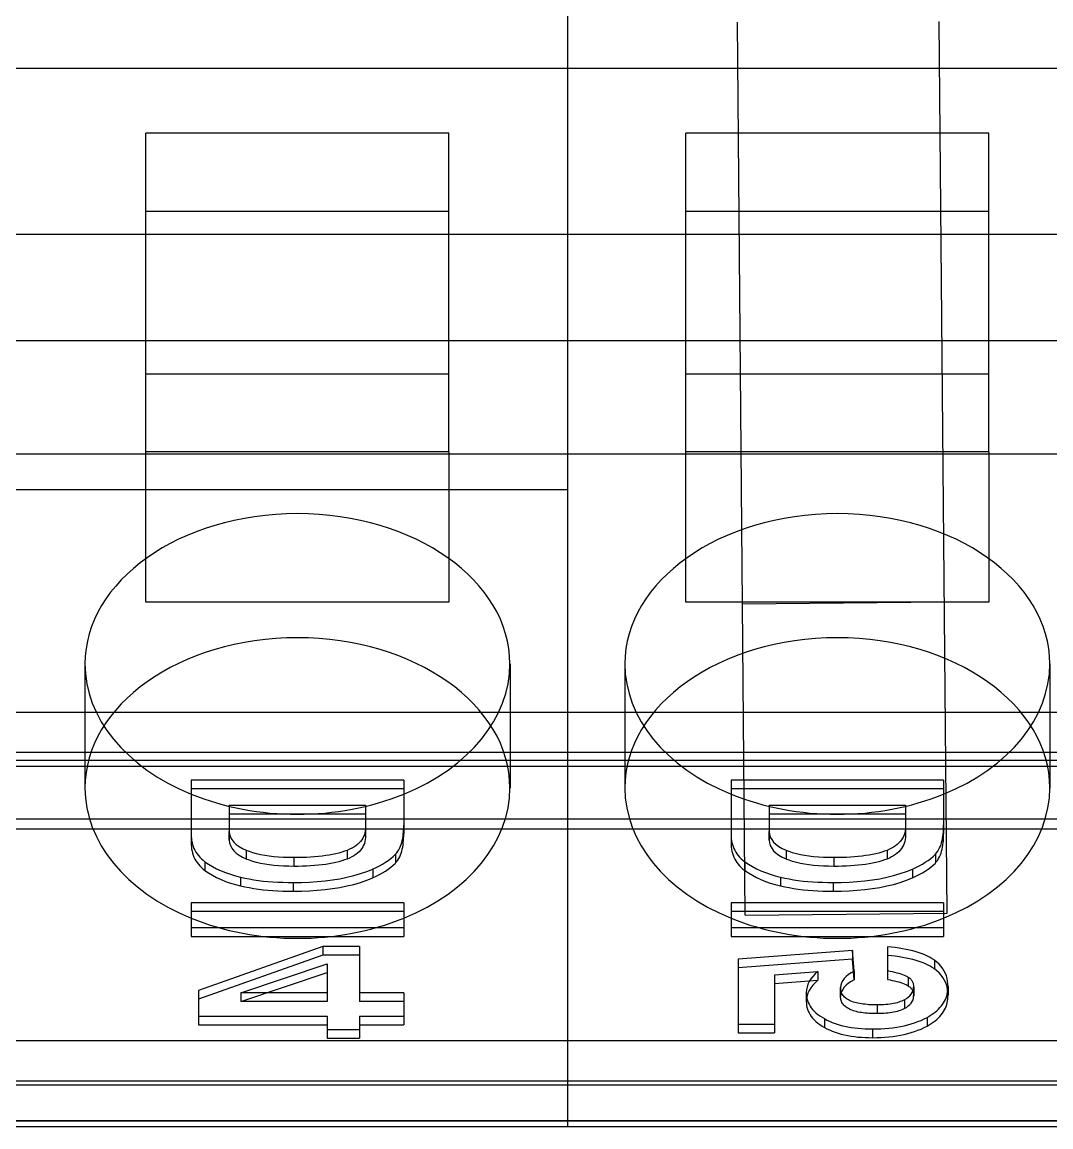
# Model space of a CAD drawing. Extents: x 0 to 171, y 0 to 233.
# Drawn here: x 71.89 to 81.51, y 15.51 to 25.85 of the extents above; entities that cross this region are included whole.
import ezdxf

# ---------------------------------------------------------------- set-up
doc = ezdxf.new("R2010")
doc.units = 0
doc.layers.add('-15N-THT. THIẾT BỊ ĐÓNG MỞ', color=40, linetype='CONTINUOUS')

# ---------------------------------------------------------------- blocks, each defined once
blk = doc.blocks.new('06 - N - SC VSD CHIẾU TRÊN ATV630U75~D11N4')
at = {"layer": '-15N-THT. THIẾT BỊ ĐÓNG MỞ'}
for p, q in [((-8.511, -200.986), (-8.511, -217.492)), ((-4.958, -215.495), (-5.031, -207.156)), ((-6.92, -207.16), (-6.92, -207.16)), ((-6.847, -215.512), (-6.92, -207.16)), ((39.504, -207.595), (-38.814, -207.595)), ((-12.453, -212.586), (-12.453, -208.199)), ((-9.619, -208.199), (-12.453, -208.199)), ((-9.619, -210.449), (-9.619, -208.199)), ((-4.568, -208.199), (-7.402, -208.199)), ((-7.402, -212.586), (-7.402, -208.199)), ((-4.568, -210.449), (-4.568, -208.199)), ((-12.453, -208.93), (-9.619, -208.93)), ((-12.453, -208.93), (-12.453, -208.93)), ((-9.619, -208.93), (-9.619, -208.93)), ((-9.619, -208.93), (-9.619, -208.93)), ((-7.402, -208.93), (-7.402, -208.93)), ((-7.402, -208.93), (-4.568, -208.93)), ((-4.568, -208.93), (-4.568, -208.93)), ((-42.407, -209.144), (66.759, -209.144)), ((-66.607, -210.138), (66.607, -210.138)), ((-12.453, -210.449), (-9.619, -210.449)), ((-9.619, -211.18), (-9.619, -210.449)), ((-7.402, -210.449), (-4.568, -210.449)), ((-4.568, -211.18), (-4.568, -210.449)), ((-9.619, -211.18), (-12.453, -211.18)), ((-9.619, -211.18), (-9.619, -212.586)), ((-4.568, -211.18), (-7.402, -211.18)), ((-4.568, -211.18), (-4.568, -212.586)), ((-38.814, -211.199), (31.895, -211.199)), ((-18.612, -211.532), (-8.511, -211.532)), ((-9.619, -212.586), (-12.453, -212.586)), ((-4.568, -212.586), (-7.402, -212.586)), ((-6.872, -212.6), (-4.983, -212.583)), ((-13.024, -213.163), (-13.024, -214.323)), ((-9.047, -213.163), (-9.047, -214.323)), ((-7.974, -213.163), (-7.974, -214.323)), ((-3.997, -213.163), (-3.997, -214.323)), ((-1.988, -213.618), (-49.208, -213.618)), ((39.504, -213.992), (-38.814, -213.992)), ((-38.814, -214.062), (39.504, -214.062)), ((39.504, -214.121), (-38.814, -214.121)), ((-12.03, -214.25), (-12.03, -214.838)), ((-10.042, -214.25), (-12.03, -214.25)), ((-10.042, -214.25), (-10.042, -214.752)), ((-6.979, -214.25), (-6.979, -214.838)), ((-4.991, -214.25), (-6.979, -214.25)), ((-4.991, -214.25), (-4.991, -214.752)), ((-10.042, -214.332), (-12.03, -214.332)), ((-4.991, -214.332), (-6.979, -214.332)), ((-11.674, -214.483), (-10.398, -214.483)), ((-11.674, -214.483), (-11.674, -214.808)), ((-10.398, -214.483), (-10.398, -214.767)), ((-6.623, -214.483), (-5.347, -214.483)), ((-6.623, -214.483), (-6.623, -214.808)), ((-5.347, -214.483), (-5.347, -214.767)), ((-11.674, -214.564), (-10.398, -214.564)), ((-6.623, -214.564), (-5.347, -214.564)), ((-72.789, -214.612), (72.789, -214.612)), ((-10.398, -214.686), (-10.399, -214.705)), ((-10.043, -214.713), (-10.042, -214.692)), ((-10.042, -214.692), (-10.042, -214.671)), ((-5.347, -214.686), (-5.348, -214.705)), ((-4.992, -214.713), (-4.991, -214.692)), ((-4.991, -214.692), (-4.991, -214.671)), ((-43.192, -214.704), (66.472, -214.704)), ((-12.03, -214.757), (-12.03, -214.776)), ((-12.03, -214.776), (-12.028, -214.796)), ((-12.028, -214.796), (-12.026, -214.815)), ((-11.674, -214.811), (-11.674, -214.73)), ((-10.425, -214.793), (-10.435, -214.809)), ((-10.417, -214.777), (-10.425, -214.793)), ((-10.41, -214.76), (-10.417, -214.777)), ((-10.405, -214.742), (-10.41, -214.76)), ((-10.401, -214.723), (-10.405, -214.742)), ((-10.399, -214.705), (-10.401, -214.723)), ((-10.399, -214.786), (-10.401, -214.805)), ((-10.398, -214.767), (-10.399, -214.786)), ((-10.055, -214.813), (-10.051, -214.794)), ((-10.051, -214.794), (-10.048, -214.774)), ((-10.048, -214.774), (-10.046, -214.754)), ((-10.046, -214.754), (-10.044, -214.734)), ((-10.044, -214.734), (-10.043, -214.713)), ((-10.044, -214.815), (-10.043, -214.795)), ((-10.043, -214.795), (-10.042, -214.774)), ((-10.042, -214.774), (-10.042, -214.752)), ((-6.979, -214.757), (-6.979, -214.776)), ((-6.979, -214.776), (-6.977, -214.796)), ((-6.977, -214.796), (-6.975, -214.815)), ((-6.623, -214.811), (-6.623, -214.73)), ((-5.374, -214.793), (-5.384, -214.809)), ((-5.366, -214.777), (-5.374, -214.793)), ((-5.359, -214.76), (-5.366, -214.777)), ((-5.354, -214.742), (-5.359, -214.76)), ((-5.35, -214.723), (-5.354, -214.742)), ((-5.348, -214.705), (-5.35, -214.723)), ((-5.348, -214.786), (-5.35, -214.805)), ((-5.347, -214.767), (-5.348, -214.786)), ((-5.005, -214.813), (-5.001, -214.794)), ((-5.001, -214.794), (-4.998, -214.774)), ((-4.998, -214.774), (-4.995, -214.754)), ((-4.995, -214.754), (-4.993, -214.734)), ((-4.993, -214.734), (-4.992, -214.713)), ((-4.993, -214.815), (-4.992, -214.795)), ((-4.992, -214.795), (-4.991, -214.774)), ((-4.991, -214.774), (-4.991, -214.752)), ((-12.03, -214.838), (-12.03, -214.858)), ((-12.03, -214.858), (-12.028, -214.877)), ((-12.028, -214.877), (-12.026, -214.896)), ((-12.026, -214.815), (-12.022, -214.833)), ((-12.026, -214.896), (-12.022, -214.915)), ((-12.022, -214.833), (-12.017, -214.852)), ((-12.017, -214.852), (-12.011, -214.87)), ((-12.011, -214.87), (-12.004, -214.888)), ((-12.004, -214.888), (-11.996, -214.905)), ((-11.996, -214.905), (-11.986, -214.922)), ((-11.516, -214.906), (-11.516, -214.987)), ((-11.486, -214.917), (-11.516, -214.906)), ((-10.571, -214.906), (-10.595, -214.914)), ((-10.549, -214.896), (-10.571, -214.906)), ((-10.571, -214.906), (-10.571, -214.987)), ((-10.528, -214.886), (-10.549, -214.896)), ((-10.509, -214.875), (-10.528, -214.886)), ((-10.491, -214.863), (-10.509, -214.875)), ((-10.474, -214.851), (-10.491, -214.863)), ((-10.46, -214.837), (-10.474, -214.851)), ((-10.446, -214.823), (-10.46, -214.837)), ((-10.446, -214.905), (-10.46, -214.919)), ((-10.435, -214.809), (-10.446, -214.823)), ((-10.435, -214.89), (-10.446, -214.905)), ((-10.425, -214.874), (-10.435, -214.89)), ((-10.417, -214.858), (-10.425, -214.874)), ((-10.41, -214.841), (-10.417, -214.858)), ((-10.405, -214.823), (-10.41, -214.841)), ((-10.401, -214.805), (-10.405, -214.823)), ((-10.097, -214.915), (-10.087, -214.9)), ((-10.087, -214.9), (-10.079, -214.884)), ((-10.079, -214.884), (-10.072, -214.868)), ((-10.072, -214.868), (-10.065, -214.85)), ((-10.065, -214.85), (-10.06, -214.832)), ((-10.06, -214.832), (-10.055, -214.813)), ((-10.06, -214.913), (-10.055, -214.895)), ((-10.055, -214.895), (-10.051, -214.875)), ((-10.051, -214.875), (-10.048, -214.856)), ((-10.048, -214.856), (-10.046, -214.836)), ((-10.046, -214.836), (-10.044, -214.815)), ((-6.979, -214.838), (-6.979, -214.858)), ((-6.979, -214.858), (-6.977, -214.877)), ((-6.977, -214.877), (-6.975, -214.896)), ((-6.975, -214.815), (-6.971, -214.833)), ((-6.975, -214.896), (-6.971, -214.915)), ((-6.971, -214.833), (-6.967, -214.852)), ((-6.967, -214.852), (-6.961, -214.87)), ((-6.961, -214.87), (-6.954, -214.888)), ((-6.954, -214.888), (-6.945, -214.905)), ((-6.945, -214.905), (-6.936, -214.922)), ((-6.465, -214.906), (-6.465, -214.987)), ((-6.436, -214.917), (-6.465, -214.906)), ((-5.52, -214.906), (-5.544, -214.914)), ((-5.498, -214.896), (-5.52, -214.906)), ((-5.52, -214.906), (-5.52, -214.987)), ((-5.477, -214.886), (-5.498, -214.896)), ((-5.458, -214.875), (-5.477, -214.886)), ((-5.44, -214.863), (-5.458, -214.875)), ((-5.424, -214.851), (-5.44, -214.863)), ((-5.409, -214.837), (-5.424, -214.851)), ((-5.396, -214.823), (-5.409, -214.837)), ((-5.396, -214.905), (-5.409, -214.919)), ((-5.384, -214.809), (-5.396, -214.823)), ((-5.384, -214.89), (-5.396, -214.905)), ((-5.374, -214.874), (-5.384, -214.89)), ((-5.366, -214.858), (-5.374, -214.874)), ((-5.359, -214.841), (-5.366, -214.858)), ((-5.354, -214.823), (-5.359, -214.841)), ((-5.35, -214.805), (-5.354, -214.823)), ((-5.046, -214.915), (-5.037, -214.9)), ((-5.037, -214.9), (-5.028, -214.884)), ((-5.028, -214.884), (-5.021, -214.868)), ((-5.021, -214.868), (-5.015, -214.85)), ((-5.015, -214.85), (-5.009, -214.832)), ((-5.009, -214.832), (-5.005, -214.813)), ((-5.009, -214.913), (-5.005, -214.895)), ((-5.005, -214.895), (-5.001, -214.875)), ((-5.001, -214.875), (-4.998, -214.856)), ((-4.998, -214.856), (-4.995, -214.836)), ((-4.995, -214.836), (-4.993, -214.815)), ((-12.022, -214.915), (-12.017, -214.933)), ((-12.017, -214.933), (-12.011, -214.951)), ((-12.011, -214.951), (-12.004, -214.969)), ((-12.004, -214.969), (-11.996, -214.987)), ((-11.996, -214.987), (-11.986, -215.004)), ((-11.986, -214.922), (-11.975, -214.939)), ((-11.986, -215.004), (-11.975, -215.02)), ((-11.975, -214.939), (-11.963, -214.954)), ((-11.963, -214.954), (-11.95, -214.97)), ((-11.95, -214.97), (-11.935, -214.985)), ((-11.935, -214.985), (-11.919, -214.999)), ((-11.919, -214.999), (-11.901, -215.013)), ((-11.486, -214.999), (-11.516, -214.987)), ((-11.454, -214.928), (-11.486, -214.917)), ((-11.454, -215.01), (-11.486, -214.999)), ((-11.419, -214.938), (-11.454, -214.928)), ((-11.419, -215.019), (-11.454, -215.01)), ((-11.382, -214.947), (-11.419, -214.938)), ((-11.342, -214.954), (-11.382, -214.947)), ((-11.301, -214.961), (-11.342, -214.954)), ((-11.258, -214.966), (-11.301, -214.961)), ((-11.213, -214.97), (-11.258, -214.966)), ((-11.166, -214.972), (-11.213, -214.97)), ((-11.118, -214.974), (-11.166, -214.972)), ((-11.069, -214.974), (-11.118, -214.974)), ((-11.069, -214.974), (-11.069, -215.056)), ((-11.029, -214.974), (-11.069, -214.974)), ((-10.989, -214.973), (-11.029, -214.974)), ((-10.951, -214.972), (-10.989, -214.973)), ((-10.913, -214.97), (-10.951, -214.972)), ((-10.876, -214.967), (-10.913, -214.97)), ((-10.84, -214.964), (-10.876, -214.967)), ((-10.805, -214.96), (-10.84, -214.964)), ((-10.771, -214.955), (-10.805, -214.96)), ((-10.738, -214.95), (-10.771, -214.955)), ((-10.707, -214.944), (-10.738, -214.95)), ((-10.676, -214.938), (-10.707, -214.944)), ((-10.648, -214.931), (-10.676, -214.938)), ((-10.62, -214.923), (-10.648, -214.931)), ((-10.62, -215.004), (-10.648, -215.012)), ((-10.595, -214.914), (-10.62, -214.923)), ((-10.595, -214.996), (-10.62, -215.004)), ((-10.571, -214.987), (-10.595, -214.996)), ((-10.549, -214.978), (-10.571, -214.987)), ((-10.528, -214.967), (-10.549, -214.978)), ((-10.509, -214.956), (-10.528, -214.967)), ((-10.491, -214.945), (-10.509, -214.956)), ((-10.474, -214.932), (-10.491, -214.945)), ((-10.46, -214.919), (-10.474, -214.932)), ((-10.119, -214.943), (-10.107, -214.93)), ((-10.119, -214.943), (-10.119, -215.024)), ((-10.107, -214.93), (-10.097, -214.915)), ((-10.107, -215.011), (-10.097, -214.997)), ((-10.097, -214.997), (-10.087, -214.982)), ((-10.087, -214.982), (-10.079, -214.966)), ((-10.079, -214.966), (-10.072, -214.949)), ((-10.072, -214.949), (-10.065, -214.931)), ((-10.065, -214.931), (-10.06, -214.913)), ((-6.971, -214.915), (-6.967, -214.933)), ((-6.967, -214.933), (-6.961, -214.951)), ((-6.961, -214.951), (-6.954, -214.969)), ((-6.954, -214.969), (-6.945, -214.987)), ((-6.945, -214.987), (-6.936, -215.004)), ((-6.936, -214.922), (-6.925, -214.939)), ((-6.936, -215.004), (-6.925, -215.02)), ((-6.925, -214.939), (-6.913, -214.954)), ((-6.913, -214.954), (-6.899, -214.97)), ((-6.899, -214.97), (-6.884, -214.985)), ((-6.884, -214.985), (-6.868, -214.999)), ((-6.868, -214.999), (-6.85, -215.013)), ((-6.436, -214.999), (-6.465, -214.987)), ((-6.403, -214.928), (-6.436, -214.917)), ((-6.403, -215.01), (-6.436, -214.999)), ((-6.368, -214.938), (-6.403, -214.928)), ((-6.368, -215.019), (-6.403, -215.01)), ((-6.331, -214.947), (-6.368, -214.938)), ((-6.292, -214.954), (-6.331, -214.947)), ((-6.251, -214.961), (-6.292, -214.954)), ((-6.207, -214.966), (-6.251, -214.961)), ((-6.162, -214.97), (-6.207, -214.966)), ((-6.115, -214.972), (-6.162, -214.97)), ((-6.067, -214.974), (-6.115, -214.972)), ((-6.018, -214.974), (-6.067, -214.974)), ((-6.018, -214.974), (-6.018, -215.056)), ((-5.978, -214.974), (-6.018, -214.974)), ((-5.939, -214.973), (-5.978, -214.974)), ((-5.9, -214.972), (-5.939, -214.973)), ((-5.862, -214.97), (-5.9, -214.972)), ((-5.825, -214.967), (-5.862, -214.97)), ((-5.789, -214.964), (-5.825, -214.967)), ((-5.754, -214.96), (-5.789, -214.964)), ((-5.72, -214.955), (-5.754, -214.96)), ((-5.687, -214.95), (-5.72, -214.955)), ((-5.656, -214.944), (-5.687, -214.95)), ((-5.626, -214.938), (-5.656, -214.944)), ((-5.597, -214.931), (-5.626, -214.938)), ((-5.57, -214.923), (-5.597, -214.931)), ((-5.57, -215.004), (-5.597, -215.012)), ((-5.544, -214.914), (-5.57, -214.923)), ((-5.544, -214.996), (-5.57, -215.004)), ((-5.52, -214.987), (-5.544, -214.996)), ((-5.498, -214.978), (-5.52, -214.987)), ((-5.477, -214.967), (-5.498, -214.978)), ((-5.458, -214.956), (-5.477, -214.967)), ((-5.44, -214.945), (-5.458, -214.956)), ((-5.424, -214.932), (-5.44, -214.945)), ((-5.409, -214.919), (-5.424, -214.932)), ((-5.068, -214.943), (-5.056, -214.93)), ((-5.068, -214.943), (-5.068, -215.024)), ((-5.056, -214.93), (-5.046, -214.915)), ((-5.056, -215.011), (-5.046, -214.997)), ((-5.046, -214.997), (-5.037, -214.982)), ((-5.037, -214.982), (-5.028, -214.966)), ((-5.028, -214.966), (-5.021, -214.949)), ((-5.021, -214.949), (-5.015, -214.931)), ((-5.015, -214.931), (-5.009, -214.913)), ((-11.975, -215.02), (-11.963, -215.036)), ((-11.963, -215.036), (-11.95, -215.051)), ((-11.95, -215.051), (-11.935, -215.066)), ((-11.935, -215.066), (-11.919, -215.081)), ((-11.919, -215.081), (-11.901, -215.094)), ((-11.901, -215.013), (-11.901, -215.094)), ((-11.382, -215.028), (-11.419, -215.019)), ((-11.342, -215.036), (-11.382, -215.028)), ((-11.301, -215.042), (-11.342, -215.036)), ((-11.258, -215.047), (-11.301, -215.042)), ((-11.213, -215.051), (-11.258, -215.047)), ((-11.166, -215.054), (-11.213, -215.051)), ((-11.118, -215.055), (-11.166, -215.054)), ((-11.069, -215.056), (-11.118, -215.055)), ((-11.029, -215.056), (-11.069, -215.056)), ((-10.989, -215.055), (-11.029, -215.056)), ((-10.951, -215.053), (-10.989, -215.055)), ((-10.913, -215.051), (-10.951, -215.053)), ((-10.876, -215.049), (-10.913, -215.051)), ((-10.84, -215.045), (-10.876, -215.049)), ((-10.805, -215.041), (-10.84, -215.045)), ((-10.771, -215.037), (-10.805, -215.041)), ((-10.738, -215.032), (-10.771, -215.037)), ((-10.707, -215.026), (-10.738, -215.032)), ((-10.676, -215.019), (-10.707, -215.026)), ((-10.648, -215.012), (-10.676, -215.019)), ((-10.447, -215.124), (-10.388, -215.104)), ((-10.388, -215.104), (-10.332, -215.081)), ((-10.332, -215.081), (-10.332, -215.163)), ((-10.119, -215.024), (-10.107, -215.011)), ((-6.925, -215.02), (-6.913, -215.036)), ((-6.913, -215.036), (-6.899, -215.051)), ((-6.899, -215.051), (-6.884, -215.066)), ((-6.884, -215.066), (-6.868, -215.081)), ((-6.868, -215.081), (-6.85, -215.094)), ((-6.85, -215.013), (-6.85, -215.094)), ((-6.331, -215.028), (-6.368, -215.019)), ((-6.292, -215.036), (-6.331, -215.028)), ((-6.251, -215.042), (-6.292, -215.036)), ((-6.207, -215.047), (-6.251, -215.042)), ((-6.162, -215.051), (-6.207, -215.047)), ((-6.115, -215.054), (-6.162, -215.051)), ((-6.067, -215.055), (-6.115, -215.054)), ((-6.018, -215.056), (-6.067, -215.055)), ((-5.978, -215.056), (-6.018, -215.056)), ((-5.939, -215.055), (-5.978, -215.056)), ((-5.9, -215.053), (-5.939, -215.055)), ((-5.862, -215.051), (-5.9, -215.053)), ((-5.825, -215.049), (-5.862, -215.051)), ((-5.789, -215.045), (-5.825, -215.049)), ((-5.754, -215.041), (-5.789, -215.045)), ((-5.72, -215.037), (-5.754, -215.041)), ((-5.687, -215.032), (-5.72, -215.037)), ((-5.656, -215.026), (-5.687, -215.032)), ((-5.626, -215.019), (-5.656, -215.026)), ((-5.597, -215.012), (-5.626, -215.019)), ((-5.396, -215.124), (-5.337, -215.104)), ((-5.337, -215.104), (-5.281, -215.081)), ((-5.281, -215.081), (-5.281, -215.163)), ((-5.068, -215.024), (-5.056, -215.011)), ((-11.568, -215.157), (-11.528, -215.166)), ((-11.568, -215.157), (-11.568, -215.238)), ((-11.528, -215.166), (-11.487, -215.174)), ((-11.487, -215.174), (-11.445, -215.181)), ((-11.445, -215.181), (-11.401, -215.187)), ((-11.401, -215.187), (-11.357, -215.193)), ((-11.357, -215.193), (-11.312, -215.197)), ((-11.312, -215.197), (-11.266, -215.201)), ((-11.266, -215.201), (-11.219, -215.203)), ((-11.219, -215.203), (-11.172, -215.205)), ((-11.172, -215.205), (-11.124, -215.206)), ((-11.124, -215.206), (-11.076, -215.207)), ((-11.076, -215.207), (-10.999, -215.206)), ((-11.076, -215.207), (-11.076, -215.288)), ((-10.999, -215.206), (-10.924, -215.203)), ((-10.924, -215.203), (-10.85, -215.198)), ((-10.85, -215.198), (-10.778, -215.191)), ((-10.778, -215.191), (-10.708, -215.182)), ((-10.708, -215.182), (-10.639, -215.171)), ((-10.639, -215.171), (-10.573, -215.158)), ((-10.573, -215.158), (-10.508, -215.142)), ((-10.508, -215.142), (-10.447, -215.124)), ((-10.508, -215.224), (-10.447, -215.206)), ((-10.447, -215.206), (-10.388, -215.185)), ((-10.388, -215.185), (-10.332, -215.163)), ((-6.518, -215.157), (-6.477, -215.166)), ((-6.518, -215.157), (-6.518, -215.238)), ((-6.477, -215.166), (-6.436, -215.174)), ((-6.436, -215.174), (-6.394, -215.181)), ((-6.394, -215.181), (-6.351, -215.187)), ((-6.351, -215.187), (-6.306, -215.193)), ((-6.306, -215.193), (-6.261, -215.197)), ((-6.261, -215.197), (-6.215, -215.201)), ((-6.215, -215.201), (-6.169, -215.203)), ((-6.169, -215.203), (-6.121, -215.205)), ((-6.121, -215.205), (-6.074, -215.206)), ((-6.074, -215.206), (-6.025, -215.207)), ((-6.025, -215.207), (-5.949, -215.206)), ((-6.025, -215.207), (-6.025, -215.288)), ((-5.949, -215.206), (-5.874, -215.203)), ((-5.874, -215.203), (-5.8, -215.198)), ((-5.8, -215.198), (-5.728, -215.191)), ((-5.728, -215.191), (-5.657, -215.182)), ((-5.657, -215.182), (-5.588, -215.171)), ((-5.588, -215.171), (-5.522, -215.158)), ((-5.522, -215.158), (-5.458, -215.142)), ((-5.458, -215.142), (-5.396, -215.124)), ((-5.458, -215.224), (-5.396, -215.206)), ((-5.396, -215.206), (-5.337, -215.185)), ((-5.337, -215.185), (-5.281, -215.163)), ((-11.568, -215.238), (-11.528, -215.247)), ((-11.528, -215.247), (-11.487, -215.255)), ((-11.487, -215.255), (-11.445, -215.262)), ((-11.445, -215.262), (-11.401, -215.269)), ((-11.401, -215.269), (-11.357, -215.274)), ((-11.357, -215.274), (-11.312, -215.278)), ((-11.312, -215.278), (-11.266, -215.282)), ((-11.266, -215.282), (-11.219, -215.285)), ((-11.219, -215.285), (-11.172, -215.287)), ((-11.172, -215.287), (-11.124, -215.288)), ((-11.124, -215.288), (-11.076, -215.288)), ((-11.076, -215.288), (-10.999, -215.287)), ((-10.999, -215.287), (-10.924, -215.284)), ((-10.924, -215.284), (-10.85, -215.28)), ((-10.85, -215.28), (-10.778, -215.273)), ((-10.778, -215.273), (-10.708, -215.264)), ((-10.708, -215.264), (-10.639, -215.253)), ((-10.639, -215.253), (-10.573, -215.239)), ((-10.573, -215.239), (-10.508, -215.224)), ((-6.518, -215.238), (-6.477, -215.247)), ((-6.477, -215.247), (-6.436, -215.255)), ((-6.436, -215.255), (-6.394, -215.262)), ((-6.394, -215.262), (-6.351, -215.269)), ((-6.351, -215.269), (-6.306, -215.274)), ((-6.306, -215.274), (-6.261, -215.278)), ((-6.261, -215.278), (-6.215, -215.282)), ((-6.215, -215.282), (-6.169, -215.285)), ((-6.169, -215.285), (-6.121, -215.287)), ((-6.121, -215.287), (-6.074, -215.288)), ((-6.074, -215.288), (-6.025, -215.288)), ((-6.025, -215.288), (-5.949, -215.287)), ((-5.949, -215.287), (-5.874, -215.284)), ((-5.874, -215.284), (-5.8, -215.28)), ((-5.8, -215.28), (-5.728, -215.273)), ((-5.728, -215.273), (-5.657, -215.264)), ((-5.657, -215.264), (-5.588, -215.253)), ((-5.588, -215.253), (-5.522, -215.239)), ((-5.522, -215.239), (-5.458, -215.224)), ((-12.03, -215.397), (-12.03, -215.711)), ((-10.042, -215.397), (-12.03, -215.397)), ((-10.042, -215.397), (-10.042, -215.711)), ((-6.979, -215.397), (-6.979, -215.711)), ((-4.991, -215.397), (-6.979, -215.397)), ((-4.991, -215.397), (-4.991, -215.711)), ((-10.042, -215.479), (-12.03, -215.479)), ((-4.991, -215.479), (-6.979, -215.479)), ((-6.847, -215.512), (-4.958, -215.495)), ((-6.847, -215.512), (-6.847, -215.512)), ((-4.958, -215.495), (-4.958, -215.495)), ((-12.03, -215.629), (-10.042, -215.629)), ((-6.979, -215.629), (-4.991, -215.629)), ((-12.03, -215.711), (-10.042, -215.711)), ((-6.979, -215.711), (-4.991, -215.711)), ((-10.798, -215.804), (-11.963, -216.216)), ((-10.798, -215.804), (-10.798, -215.885)), ((-10.456, -215.804), (-10.798, -215.804)), ((-10.456, -215.804), (-10.456, -216.319)), ((-5.515, -215.807), (-5.515, -216.113)), ((-5.479, -215.811), (-5.515, -215.807)), ((-5.443, -215.815), (-5.479, -215.811)), ((-5.408, -215.82), (-5.443, -215.815)), ((-5.375, -215.826), (-5.408, -215.82)), ((-5.341, -215.832), (-5.375, -215.826)), ((-5.309, -215.839), (-5.341, -215.832)), ((-10.798, -215.885), (-11.963, -216.297)), ((-10.456, -215.885), (-10.798, -215.885)), ((-5.843, -215.842), (-6.912, -215.923)), ((-5.843, -215.923), (-6.912, -216.004)), ((-6.912, -215.923), (-6.912, -216.614)), ((-5.843, -215.842), (-5.843, -215.923)), ((-5.828, -216.036), (-5.843, -215.842)), ((-5.828, -216.117), (-5.843, -215.923)), ((-5.479, -215.892), (-5.515, -215.888)), ((-5.443, -215.897), (-5.479, -215.892)), ((-5.408, -215.902), (-5.443, -215.897)), ((-5.375, -215.907), (-5.408, -215.902)), ((-5.341, -215.914), (-5.375, -215.907)), ((-5.309, -215.921), (-5.341, -215.914)), ((-5.278, -215.847), (-5.309, -215.839)), ((-5.278, -215.928), (-5.309, -215.921)), ((-5.248, -215.855), (-5.278, -215.847)), ((-5.248, -215.936), (-5.278, -215.928)), ((-5.219, -215.864), (-5.248, -215.855)), ((-5.219, -215.945), (-5.248, -215.936)), ((-5.192, -215.874), (-5.219, -215.864)), ((-5.166, -215.884), (-5.192, -215.874)), ((-5.141, -215.895), (-5.166, -215.884)), ((-5.118, -215.907), (-5.141, -215.895)), ((-5.097, -215.92), (-5.118, -215.907)), ((-5.077, -215.933), (-5.097, -215.92)), ((-5.077, -215.933), (-5.077, -216.014)), ((-5.054, -215.951), (-5.077, -215.933)), ((-11.567, -216.238), (-10.758, -215.967)), ((-10.758, -215.967), (-10.758, -216.319)), ((-6.574, -216.071), (-6.167, -216.04)), ((-6.167, -216.04), (-6.167, -216.121)), ((-5.828, -216.036), (-5.828, -216.117)), ((-5.515, -216.031), (-5.492, -216.036)), ((-5.492, -216.036), (-5.471, -216.04)), ((-5.471, -216.04), (-5.449, -216.045)), ((-5.192, -215.955), (-5.219, -215.945)), ((-5.166, -215.965), (-5.192, -215.955)), ((-5.141, -215.976), (-5.166, -215.965)), ((-5.118, -215.988), (-5.141, -215.976)), ((-5.097, -216.001), (-5.118, -215.988)), ((-5.077, -216.014), (-5.097, -216.001)), ((-5.054, -216.033), (-5.077, -216.014)), ((-5.033, -215.971), (-5.054, -215.951)), ((-5.033, -216.052), (-5.054, -216.033)), ((-5.015, -215.991), (-5.033, -215.971)), ((-4.999, -216.013), (-5.015, -215.991)), ((-4.985, -216.035), (-4.999, -216.013)), ((-4.974, -216.057), (-4.985, -216.035)), ((-11.567, -216.319), (-10.758, -216.048)), ((-6.574, -216.071), (-6.574, -216.614)), ((-6.574, -216.152), (-6.167, -216.121)), ((-5.515, -216.113), (-5.492, -216.117)), ((-5.492, -216.117), (-5.471, -216.122)), ((-5.471, -216.122), (-5.449, -216.127)), ((-5.449, -216.045), (-5.429, -216.05)), ((-5.449, -216.127), (-5.429, -216.132)), ((-5.429, -216.05), (-5.41, -216.055)), ((-5.429, -216.132), (-5.41, -216.137)), ((-5.41, -216.055), (-5.392, -216.061)), ((-5.41, -216.137), (-5.392, -216.142)), ((-5.392, -216.061), (-5.375, -216.067)), ((-5.392, -216.142), (-5.375, -216.148)), ((-5.375, -216.067), (-5.359, -216.073)), ((-5.359, -216.073), (-5.345, -216.079)), ((-5.345, -216.079), (-5.332, -216.085)), ((-5.332, -216.085), (-5.321, -216.092)), ((-5.321, -216.092), (-5.315, -216.096)), ((-5.321, -216.092), (-5.321, -216.173)), ((-5.315, -216.096), (-5.308, -216.101)), ((-5.308, -216.101), (-5.303, -216.106)), ((-5.303, -216.106), (-5.297, -216.112)), ((-5.297, -216.112), (-5.293, -216.117)), ((-5.293, -216.117), (-5.288, -216.123)), ((-5.288, -216.123), (-5.284, -216.129)), ((-5.284, -216.129), (-5.281, -216.135)), ((-5.281, -216.135), (-5.278, -216.142)), ((-5.278, -216.142), (-5.276, -216.149)), ((-5.015, -216.073), (-5.033, -216.052)), ((-4.999, -216.094), (-5.015, -216.073)), ((-4.985, -216.116), (-4.999, -216.094)), ((-4.974, -216.139), (-4.985, -216.116)), ((-4.964, -216.081), (-4.974, -216.057)), ((-4.964, -216.162), (-4.974, -216.139)), ((-4.958, -216.105), (-4.964, -216.081)), ((-4.953, -216.13), (-4.958, -216.105)), ((-4.95, -216.155), (-4.953, -216.13)), ((-11.963, -216.216), (-11.963, -216.539)), ((-11.567, -216.238), (-11.567, -216.319)), ((-10.758, -216.238), (-11.567, -216.238)), ((-10.042, -216.238), (-10.456, -216.238)), ((-10.042, -216.238), (-10.042, -216.539)), ((-6.276, -216.237), (-6.275, -216.256)), ((-6.276, -216.237), (-6.276, -216.319)), ((-5.955, -216.271), (-5.955, -216.189)), ((-5.955, -216.19), (-5.955, -216.271)), ((-5.954, -216.2), (-5.955, -216.19)), ((-5.953, -216.21), (-5.954, -216.2)), ((-5.952, -216.22), (-5.953, -216.21)), ((-5.949, -216.229), (-5.952, -216.22)), ((-5.946, -216.238), (-5.949, -216.229)), ((-5.942, -216.247), (-5.946, -216.238)), ((-5.937, -216.255), (-5.942, -216.247)), ((-5.375, -216.148), (-5.359, -216.154)), ((-5.359, -216.154), (-5.345, -216.16)), ((-5.345, -216.16), (-5.332, -216.167)), ((-5.332, -216.167), (-5.321, -216.173)), ((-5.321, -216.173), (-5.315, -216.178)), ((-5.315, -216.178), (-5.308, -216.182)), ((-5.308, -216.182), (-5.303, -216.188)), ((-5.303, -216.188), (-5.297, -216.193)), ((-5.297, -216.193), (-5.293, -216.199)), ((-5.293, -216.199), (-5.288, -216.204)), ((-5.288, -216.204), (-5.284, -216.211)), ((-5.284, -216.211), (-5.281, -216.217)), ((-5.281, -216.217), (-5.278, -216.224)), ((-5.278, -216.224), (-5.276, -216.23)), ((-5.276, -216.149), (-5.274, -216.156)), ((-5.276, -216.23), (-5.274, -216.237)), ((-5.274, -216.156), (-5.272, -216.163)), ((-5.274, -216.237), (-5.272, -216.245)), ((-5.272, -216.163), (-5.271, -216.17)), ((-5.272, -216.245), (-5.271, -216.252)), ((-5.271, -216.17), (-5.271, -216.178)), ((-5.271, -216.178), (-5.27, -216.185)), ((-5.27, -216.185), (-5.27, -216.267)), ((-5.27, -216.271), (-5.27, -216.189)), ((-4.958, -216.186), (-4.964, -216.162)), ((-4.953, -216.211), (-4.958, -216.186)), ((-4.957, -216.25), (-4.954, -216.233)), ((-4.954, -216.233), (-4.951, -216.215)), ((-4.95, -216.236), (-4.953, -216.211)), ((-4.951, -216.215), (-4.95, -216.198)), ((-4.949, -216.18), (-4.95, -216.155)), ((-4.95, -216.198), (-4.949, -216.18)), ((-4.949, -216.261), (-4.95, -216.236)), ((-4.949, -216.18), (-4.949, -216.261)), ((-10.758, -216.319), (-11.567, -216.319)), ((-10.042, -216.319), (-10.456, -216.319)), ((-6.276, -216.319), (-6.275, -216.337)), ((-6.275, -216.256), (-6.273, -216.274)), ((-6.275, -216.337), (-6.273, -216.356)), ((-6.273, -216.274), (-6.27, -216.293)), ((-6.27, -216.293), (-6.265, -216.311)), ((-6.265, -216.311), (-6.258, -216.328)), ((-6.258, -216.328), (-6.25, -216.346)), ((-6.25, -216.346), (-6.24, -216.362)), ((-5.954, -216.282), (-5.955, -216.271)), ((-5.953, -216.291), (-5.954, -216.282)), ((-5.952, -216.301), (-5.953, -216.291)), ((-5.949, -216.31), (-5.952, -216.301)), ((-5.946, -216.32), (-5.949, -216.31)), ((-5.942, -216.328), (-5.946, -216.32)), ((-5.937, -216.337), (-5.942, -216.328)), ((-5.931, -216.263), (-5.937, -216.255)), ((-5.931, -216.345), (-5.937, -216.337)), ((-5.925, -216.271), (-5.931, -216.263)), ((-5.925, -216.353), (-5.931, -216.345)), ((-5.918, -216.279), (-5.925, -216.271)), ((-5.918, -216.36), (-5.925, -216.353)), ((-5.91, -216.286), (-5.918, -216.279)), ((-5.902, -216.292), (-5.91, -216.286)), ((-5.892, -216.299), (-5.902, -216.292)), ((-5.882, -216.304), (-5.892, -216.299)), ((-5.872, -216.31), (-5.882, -216.304)), ((-5.86, -216.315), (-5.872, -216.31)), ((-5.848, -216.32), (-5.86, -216.315)), ((-5.835, -216.325), (-5.848, -216.32)), ((-5.821, -216.329), (-5.835, -216.325)), ((-5.807, -216.333), (-5.821, -216.329)), ((-5.792, -216.336), (-5.807, -216.333)), ((-5.776, -216.339), (-5.792, -216.336)), ((-5.759, -216.342), (-5.776, -216.339)), ((-5.742, -216.344), (-5.759, -216.342)), ((-5.725, -216.346), (-5.742, -216.344)), ((-5.707, -216.348), (-5.725, -216.346)), ((-5.689, -216.35), (-5.707, -216.348)), ((-5.67, -216.351), (-5.689, -216.35)), ((-5.651, -216.351), (-5.67, -216.351)), ((-5.631, -216.352), (-5.651, -216.351)), ((-5.612, -216.352), (-5.631, -216.352)), ((-5.612, -216.352), (-5.612, -216.433)), ((-5.591, -216.352), (-5.612, -216.352)), ((-5.571, -216.351), (-5.591, -216.352)), ((-5.551, -216.35), (-5.571, -216.351)), ((-5.531, -216.349), (-5.551, -216.35)), ((-5.512, -216.347), (-5.531, -216.349)), ((-5.493, -216.344), (-5.512, -216.347)), ((-5.476, -216.342), (-5.493, -216.344)), ((-5.458, -216.338), (-5.476, -216.342)), ((-5.442, -216.335), (-5.458, -216.338)), ((-5.426, -216.331), (-5.442, -216.335)), ((-5.411, -216.326), (-5.426, -216.331)), ((-5.396, -216.321), (-5.411, -216.326)), ((-5.383, -216.316), (-5.396, -216.321)), ((-5.37, -216.31), (-5.383, -216.316)), ((-5.358, -216.304), (-5.37, -216.31)), ((-5.358, -216.304), (-5.358, -216.385)), ((-5.271, -216.252), (-5.271, -216.259)), ((-5.271, -216.259), (-5.27, -216.267)), ((-5.013, -216.363), (-5.001, -216.348)), ((-5.001, -216.348), (-4.991, -216.332)), ((-4.991, -216.332), (-4.982, -216.316)), ((-4.982, -216.316), (-4.974, -216.3)), ((-4.974, -216.3), (-4.967, -216.284)), ((-4.967, -216.284), (-4.962, -216.267)), ((-4.967, -216.365), (-4.962, -216.348)), ((-4.962, -216.267), (-4.957, -216.25)), ((-4.962, -216.348), (-4.957, -216.331)), ((-4.957, -216.331), (-4.954, -216.314)), ((-4.954, -216.314), (-4.951, -216.297)), ((-4.951, -216.297), (-4.95, -216.279)), ((-4.95, -216.279), (-4.949, -216.261)), ((-6.273, -216.356), (-6.27, -216.374)), ((-6.27, -216.374), (-6.265, -216.392)), ((-6.265, -216.392), (-6.258, -216.41)), ((-6.258, -216.41), (-6.25, -216.427)), ((-6.25, -216.427), (-6.24, -216.444)), ((-6.24, -216.362), (-6.229, -216.379)), ((-6.24, -216.444), (-6.229, -216.46)), ((-6.229, -216.379), (-6.216, -216.395)), ((-6.216, -216.395), (-6.201, -216.41)), ((-6.201, -216.41), (-6.185, -216.425)), ((-6.185, -216.425), (-6.167, -216.44)), ((-6.167, -216.44), (-6.148, -216.454)), ((-6.148, -216.454), (-6.128, -216.467)), ((-5.91, -216.367), (-5.918, -216.36)), ((-5.902, -216.374), (-5.91, -216.367)), ((-5.892, -216.38), (-5.902, -216.374)), ((-5.882, -216.386), (-5.892, -216.38)), ((-5.872, -216.391), (-5.882, -216.386)), ((-5.86, -216.397), (-5.872, -216.391)), ((-5.848, -216.402), (-5.86, -216.397)), ((-5.835, -216.406), (-5.848, -216.402)), ((-5.821, -216.41), (-5.835, -216.406)), ((-5.807, -216.414), (-5.821, -216.41)), ((-5.792, -216.418), (-5.807, -216.414)), ((-5.776, -216.421), (-5.792, -216.418)), ((-5.759, -216.424), (-5.776, -216.421)), ((-5.742, -216.426), (-5.759, -216.424)), ((-5.725, -216.428), (-5.742, -216.426)), ((-5.707, -216.43), (-5.725, -216.428)), ((-5.689, -216.431), (-5.707, -216.43)), ((-5.67, -216.432), (-5.689, -216.431)), ((-5.651, -216.433), (-5.67, -216.432)), ((-5.631, -216.433), (-5.651, -216.433)), ((-5.612, -216.433), (-5.631, -216.433)), ((-5.591, -216.433), (-5.612, -216.433)), ((-5.571, -216.432), (-5.591, -216.433)), ((-5.551, -216.431), (-5.571, -216.432)), ((-5.531, -216.43), (-5.551, -216.431)), ((-5.512, -216.428), (-5.531, -216.43)), ((-5.493, -216.426), (-5.512, -216.428)), ((-5.476, -216.423), (-5.493, -216.426)), ((-5.458, -216.42), (-5.476, -216.423)), ((-5.442, -216.416), (-5.458, -216.42)), ((-5.426, -216.412), (-5.442, -216.416)), ((-5.411, -216.408), (-5.426, -216.412)), ((-5.396, -216.403), (-5.411, -216.408)), ((-5.383, -216.397), (-5.396, -216.403)), ((-5.37, -216.392), (-5.383, -216.397)), ((-5.358, -216.385), (-5.37, -216.392)), ((-5.126, -216.457), (-5.106, -216.445)), ((-5.106, -216.445), (-5.088, -216.432)), ((-5.088, -216.432), (-5.07, -216.419)), ((-5.07, -216.419), (-5.054, -216.406)), ((-5.054, -216.406), (-5.039, -216.392)), ((-5.039, -216.392), (-5.025, -216.377)), ((-5.025, -216.377), (-5.013, -216.363)), ((-5.025, -216.459), (-5.013, -216.444)), ((-5.013, -216.444), (-5.001, -216.429)), ((-5.001, -216.429), (-4.991, -216.413)), ((-4.991, -216.413), (-4.982, -216.398)), ((-4.982, -216.398), (-4.974, -216.382)), ((-4.974, -216.382), (-4.967, -216.365)), ((-11.963, -216.457), (-10.758, -216.457)), ((-11.963, -216.539), (-10.758, -216.539)), ((-10.758, -216.457), (-10.758, -216.662)), ((-10.456, -216.457), (-10.042, -216.457)), ((-10.456, -216.457), (-10.456, -216.662)), ((-10.456, -216.539), (-10.042, -216.539)), ((-6.912, -216.533), (-6.574, -216.533)), ((-6.229, -216.46), (-6.216, -216.476)), ((-6.216, -216.476), (-6.201, -216.492)), ((-6.201, -216.492), (-6.185, -216.507)), ((-6.185, -216.507), (-6.167, -216.521)), ((-6.167, -216.521), (-6.148, -216.535)), ((-6.148, -216.535), (-6.128, -216.549)), ((-6.128, -216.467), (-6.106, -216.48)), ((-6.128, -216.549), (-6.106, -216.562)), ((-6.106, -216.48), (-6.082, -216.493)), ((-6.106, -216.48), (-6.106, -216.562)), ((-6.082, -216.493), (-6.058, -216.505)), ((-6.058, -216.505), (-6.032, -216.516)), ((-6.032, -216.516), (-6.005, -216.526)), ((-6.005, -216.526), (-5.977, -216.535)), ((-5.977, -216.535), (-5.948, -216.543)), ((-5.948, -216.543), (-5.918, -216.55)), ((-5.918, -216.55), (-5.888, -216.556)), ((-5.888, -216.556), (-5.856, -216.562)), ((-5.429, -216.56), (-5.394, -216.554)), ((-5.394, -216.554), (-5.36, -216.547)), ((-5.36, -216.547), (-5.326, -216.538)), ((-5.326, -216.538), (-5.294, -216.529)), ((-5.294, -216.529), (-5.262, -216.519)), ((-5.262, -216.519), (-5.231, -216.508)), ((-5.231, -216.508), (-5.202, -216.496)), ((-5.202, -216.496), (-5.174, -216.483)), ((-5.174, -216.483), (-5.146, -216.469)), ((-5.174, -216.564), (-5.146, -216.55)), ((-5.146, -216.469), (-5.126, -216.457)), ((-5.146, -216.469), (-5.146, -216.55)), ((-5.146, -216.55), (-5.126, -216.539)), ((-5.126, -216.539), (-5.106, -216.526)), ((-5.106, -216.526), (-5.088, -216.514)), ((-5.088, -216.514), (-5.07, -216.501)), ((-5.07, -216.501), (-5.054, -216.487)), ((-5.054, -216.487), (-5.039, -216.473)), ((-5.039, -216.473), (-5.025, -216.459)), ((-10.758, -216.58), (-10.456, -216.58)), ((-10.758, -216.662), (-10.456, -216.662)), ((-6.912, -216.614), (-6.574, -216.614)), ((-6.106, -216.562), (-6.082, -216.574)), ((-6.082, -216.574), (-6.058, -216.586)), ((-6.058, -216.586), (-6.032, -216.597)), ((-6.032, -216.597), (-6.005, -216.607)), ((-6.005, -216.607), (-5.977, -216.616)), ((-5.977, -216.616), (-5.948, -216.624)), ((-5.948, -216.624), (-5.918, -216.631)), ((-5.918, -216.631), (-5.888, -216.638)), ((-5.888, -216.638), (-5.856, -216.643)), ((-5.856, -216.562), (-5.824, -216.566)), ((-5.856, -216.643), (-5.824, -216.648)), ((-5.824, -216.566), (-5.792, -216.57)), ((-5.824, -216.648), (-5.792, -216.652)), ((-5.792, -216.57), (-5.758, -216.573)), ((-5.792, -216.652), (-5.758, -216.654)), ((-5.758, -216.573), (-5.724, -216.575)), ((-5.758, -216.654), (-5.724, -216.656)), ((-5.724, -216.575), (-5.69, -216.576)), ((-5.724, -216.656), (-5.69, -216.657)), ((-5.69, -216.576), (-5.655, -216.576)), ((-5.69, -216.657), (-5.655, -216.658)), ((-5.655, -216.576), (-5.616, -216.576)), ((-5.655, -216.576), (-5.655, -216.658)), ((-5.655, -216.658), (-5.616, -216.657)), ((-5.616, -216.576), (-5.578, -216.575)), ((-5.616, -216.657), (-5.578, -216.656)), ((-5.578, -216.575), (-5.54, -216.572)), ((-5.578, -216.656), (-5.54, -216.654)), ((-5.54, -216.572), (-5.502, -216.569)), ((-5.54, -216.654), (-5.502, -216.651)), ((-5.502, -216.569), (-5.465, -216.565)), ((-5.502, -216.651), (-5.465, -216.646)), ((-5.465, -216.565), (-5.429, -216.56)), ((-5.465, -216.646), (-5.429, -216.641)), ((-5.429, -216.641), (-5.394, -216.635)), ((-5.394, -216.635), (-5.36, -216.628)), ((-5.36, -216.628), (-5.326, -216.62)), ((-5.326, -216.62), (-5.294, -216.611)), ((-5.294, -216.611), (-5.262, -216.6)), ((-5.262, -216.6), (-5.231, -216.589)), ((-5.231, -216.589), (-5.202, -216.577)), ((-5.202, -216.577), (-5.174, -216.564)), ((39.504, -216.687), (-38.814, -216.687)), ((39.504, -217.064), (-38.814, -217.064)), ((-42.168, -217.098), (65.906, -217.098)), ((-38.814, -217.434), (39.504, -217.434)), ((39.504, -217.44), (-38.814, -217.44)), ((39.504, -217.492), (-38.814, -217.492))]:
    blk.add_line(p, q, dxfattribs=at)
for centre, major_axis, ratio, start_param, end_param in [((-11.036, -213.163), (-1.988, 0), 0.707107, 3.141593, 6.283185), ((-5.985, -213.163), (-1.988, 0), 0.707107, 3.141593, 6.283185), ((-11.036, -214.323), (-1.988, 0), 0.707107, 3.141593, 6.283185), ((-5.985, -214.323), (-1.988, 0), 0.707107, 3.141593, 6.283185), ((-11.036, -213.163), (-1.988, 0), 0.707107, 0, 3.141593), ((-5.985, -213.163), (-1.988, 0), 0.707107, 0, 3.141593), ((-11.036, -214.323), (-1.988, 0), 0.707107, 0, 3.141593), ((-5.985, -214.323), (-1.988, 0), 0.707107, 0, 3.141593), ((-11.298, -214.73), (-0.376, 0), 0.573576, -0.01506, 0.000121), ((-11.298, -214.73), (-0.376, 0), 0.573576, 0.000121, 0.952718), ((-6.247, -214.73), (-0.376, 0), 0.573576, -0.01506, 0.000121), ((-6.247, -214.73), (-0.376, 0), 0.573576, 0.000121, 0.952718), ((-11.298, -214.811), (-0.376, 0), 0.573576, -0.01506, 0.000121), ((-11.298, -214.811), (-0.376, 0), 0.573576, 0.000121, 0.952718), ((-6.247, -214.811), (-0.376, 0), 0.573576, -0.01506, 0.000121), ((-6.247, -214.811), (-0.376, 0), 0.573576, 0.000121, 0.952718), ((-10.799, -214.721), (-0.782, 0), 0.573576, 2.210226, 2.625386), ((-5.748, -214.721), (-0.782, 0), 0.573576, 2.210226, 2.625386), ((-11.261, -214.724), (-0.814, 0), 0.573576, 0.665722, 1.1835), ((-11.261, -214.806), (-0.814, 0), 0.573576, 0.665722, 1.1835), ((-10.799, -214.803), (-0.782, 0), 0.573576, 2.210226, 2.625386), ((-6.21, -214.724), (-0.814, 0), 0.573576, 0.665722, 1.1835), ((-6.21, -214.806), (-0.814, 0), 0.573576, 0.665722, 1.1835), ((-5.748, -214.803), (-0.782, 0), 0.573576, 2.210226, 2.625386), ((-5.669, -216.239), (-0.607, 0), 0.573576, -0.609817, -0.005317), ((-5.609, -216.189), (-0.345, 0), 0.573576, -0.885835, -0.000026), ((-5.669, -216.321), (-0.607, 0), 0.573576, -0.609817, -0.005317), ((-5.609, -216.271), (-0.345, 0), 0.573576, -0.885835, -0.000026), ((-5.609, -216.189), (-0.345, 0), 0.573576, -0.000026, 0.003248), ((-5.544, -216.189), (-0.273, 0), 0.573576, 2.318094, 3.141593), ((-5.544, -216.189), (-0.273, 0), 0.573576, -3.141593, -3.117788), ((-5.609, -216.271), (-0.345, 0), 0.573576, -0.000026, 0.003248), ((-5.544, -216.271), (-0.273, 0), 0.573576, 2.318094, 3.141593), ((-5.544, -216.271), (-0.273, 0), 0.573576, -3.141593, -3.117788)]:
    blk.add_ellipse(centre, major_axis=major_axis, ratio=ratio, start_param=start_param, end_param=end_param, dxfattribs=at)

msp = doc.modelspace()

# ---------------------------------------------------------------- block references
msp.add_blockref('06 - N - SC VSD CHIẾU TRÊN ATV630U75~D11N4', (85.5, 233.007))

doc.saveas('drawing.dxf')
